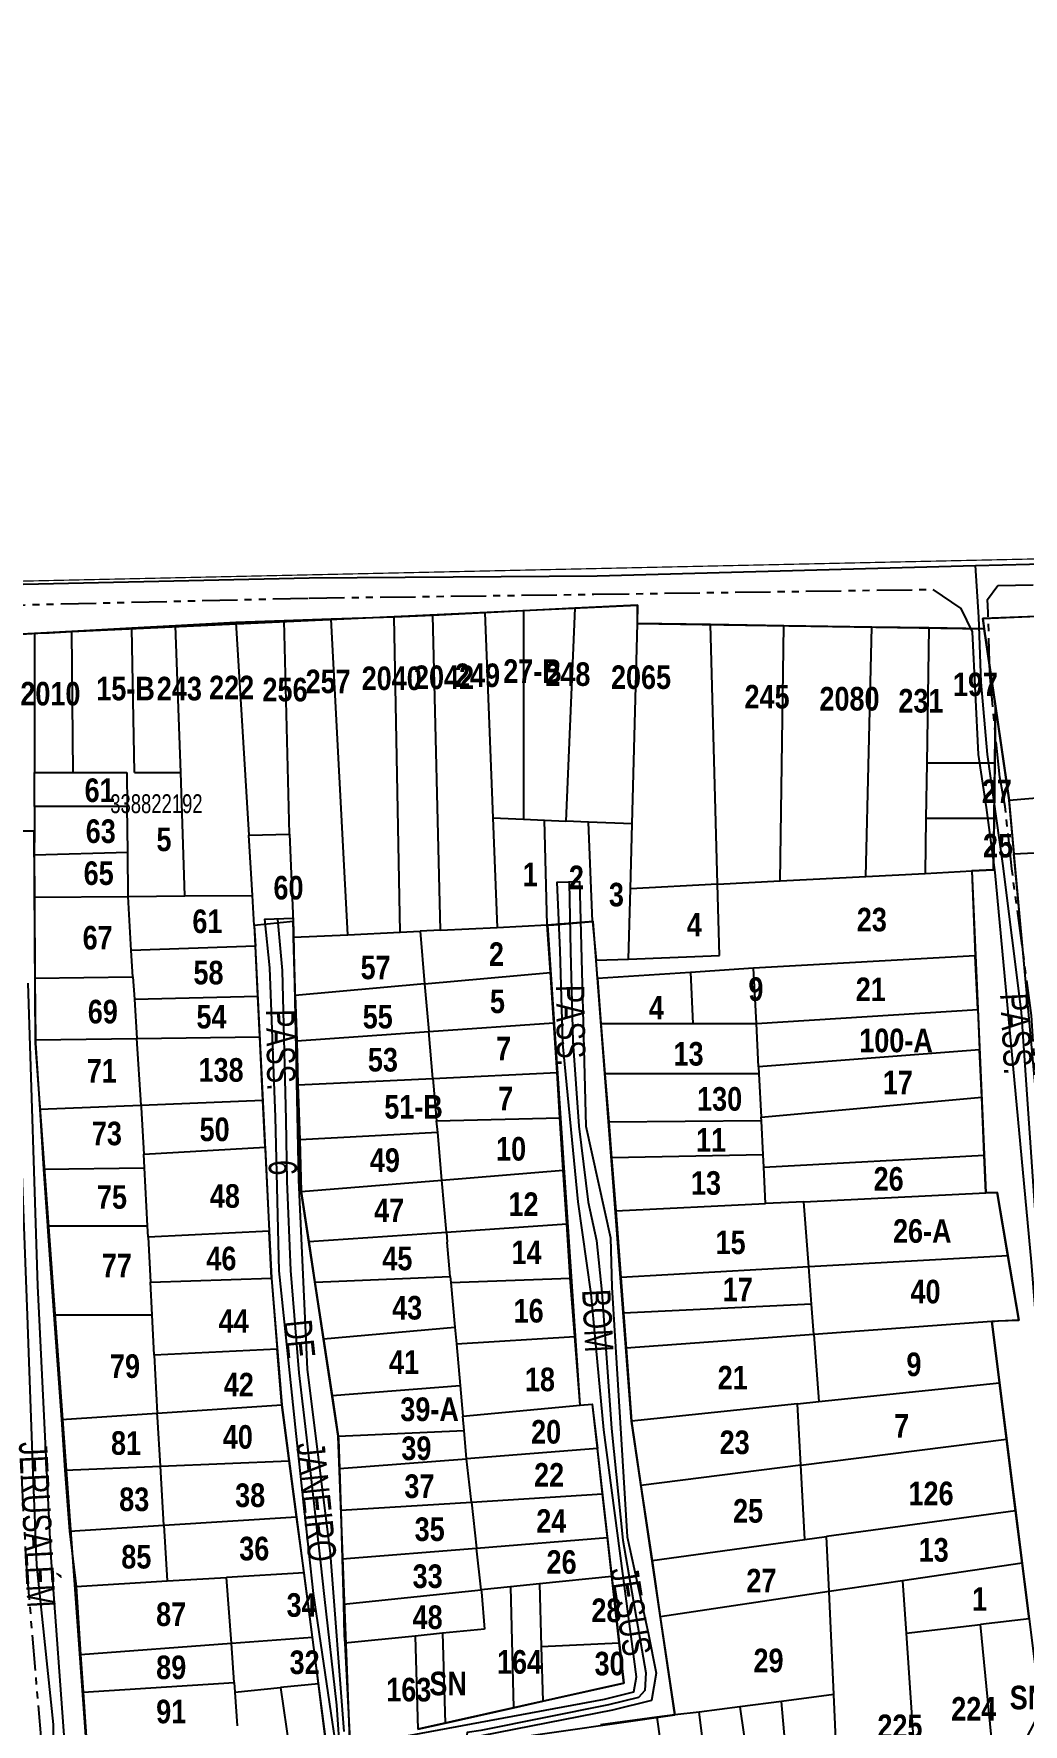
# Model space of a CAD drawing. Extents: x 204256 to 207861, y 4845615 to 4848347.
# Drawn here: x 205161 to 205265.9, y 4847448.8 to 4847627.9 of the extents above; entities that cross this region are included whole.
import ezdxf
from ezdxf.enums import TextEntityAlignment as Align

# ---------------------------------------------------------------- set-up
doc = ezdxf.new("R2010")
doc.units = 0
doc.header["$LTSCALE"] = 1.5
doc.header["$MEASUREMENT"] = 0
doc.linetypes.add('PHANTOMX2', pattern=[5, 2.5, -0.5, 0.5, -0.5, 0.5, -0.5])
for name, color, linetype in [('CD-MALHA-LOTES', 40, 'CONTINUOUS'), ('CD_TXT_QUADRA', 7, 'CONTINUOUS'), ('LM-LIM-SETOR-FISCAL', 7, 'CONTINUOUS'), ('RU-QUADRAS', 210, 'CONTINUOUS'), ('SV-EIXO-RUA-N-PAV', 6, 'CONTINUOUS'), ('SV-RUA-NAO-PAV-S-GUIA-C-GUIA', 7, 'PHANTOMX2'), ('SV-TXT-ROD-FED', 7, 'CONTINUOUS'), ('SV-TXT-RUA-N-PAV-S-GUIA-C-GUIA', 7, 'CONTINUOUS'), ('Th_NmrPort', 7, 'CONTINUOUS')]:
    doc.layers.add(name, color=color, linetype=linetype)
doc.styles.add('ARIAL', font='ARIAL.TTF')
doc.styles.get("Standard").update_dxf_attribs({"font": 'swisscbo.ttf'})
doc.linetypes.add('Limite', pattern='A,20,-3,[130,ltypeshp.shx,S=6.35,R=0,X=0,Y=0],-3,20', length=46)

msp = doc.modelspace()

# ---------------------------------------------------------------- linework, layer by layer
at = {"layer": 'CD-MALHA-LOTES', "linetype": 'Continuous'}
for p, q in [((205192.55, 4847565.86), (205187.57, 4847565.7)), ((205199.21, 4847566.07), (205192.55, 4847565.86)), ((205194.32, 4847532.43), (205192.55, 4847565.86)), ((205200.09, 4847566.1), (205199.21, 4847566.07)), ((205199.85, 4847532.7), (205199.21, 4847566.07)), ((205203.33, 4847566.26), (205200.09, 4847566.1)), ((205208.84, 4847566.54), (205203.33, 4847566.26)), ((205204.13, 4847532.9), (205203.33, 4847566.26)), ((205212.92, 4847566.74), (205208.84, 4847566.54)), ((205208.84, 4847566.54), (205209.68, 4847544.8)), ((205218.38, 4847567.02), (205212.92, 4847566.74)), ((205212.92, 4847566.74), (205212.92, 4847544.66)), ((205218.38, 4847567.02), (205217.44, 4847544.47)), ((205225.04, 4847567.35), (205218.38, 4847567.02)), ((205225.04, 4847565.4), (205225.04, 4847567.35)), ((205268.28, 4847566.2), (205261.62, 4847565.92)), ((205261.62, 4847565.92), (205261.77, 4847564.85)), ((205161.09, 4847564.36), (205157.57, 4847564.17)), ((205165.05, 4847564.57), (205161.09, 4847564.36)), ((205161.09, 4847564.36), (205161.09, 4847549.62)), ((205171.41, 4847564.92), (205165.05, 4847564.57)), ((205165.2, 4847549.62), (205165.05, 4847564.57)), ((205176.06, 4847565.17), (205171.41, 4847564.92)), ((205171.71, 4847549.62), (205171.41, 4847564.92)), ((205182.46, 4847565.52), (205176.06, 4847565.17)), ((205176.6, 4847549.62), (205176.06, 4847565.17)), ((205187.57, 4847565.7), (205182.46, 4847565.52)), ((205182.46, 4847565.52), (205183.81, 4847542.96)), ((205188.14, 4847543.07), (205187.57, 4847565.7)), ((205224.45, 4847544.18), (205225.04, 4847565.4)), ((205232.75, 4847565.29), (205225.04, 4847565.4)), ((205233.49, 4847537.78), (205232.75, 4847565.29)), ((205240.53, 4847565.17), (205232.75, 4847565.29)), ((205240.14, 4847538.13), (205240.53, 4847565.17)), ((205249.88, 4847565.03), (205240.53, 4847565.17)), ((205249.23, 4847538.6), (205249.88, 4847565.03)), ((205255.89, 4847564.94), (205249.88, 4847565.03)), ((205255.89, 4847564.94), (205255.68, 4847550.6)), ((205261.77, 4847564.85), (205255.89, 4847564.94)), ((205262.96, 4847556.65), (205261.77, 4847564.85)), ((205262.89, 4847550.6), (205262.96, 4847556.65)), ((205262.96, 4847556.65), (205264.41, 4847546.68)), ((205255.68, 4847550.6), (205255.59, 4847544.74)), ((205262.89, 4847550.6), (205255.68, 4847550.6)), ((205262.82, 4847544.74), (205262.89, 4847550.6)), ((205161.09, 4847549.62), (205165.2, 4847549.62)), ((205161.09, 4847546.02), (205161.09, 4847549.62)), ((205165.2, 4847549.62), (205170.89, 4847549.62)), ((205170.89, 4847549.62), (205170.93, 4847546.02)), ((205171.71, 4847549.62), (205176.6, 4847549.62)), ((205177.04, 4847536.53), (205176.6, 4847549.62)), ((205264.41, 4847546.68), (205269.82, 4847547.14)), ((205264.41, 4847546.68), (205264.43, 4847546.49)), ((205264.43, 4847546.49), (205264.93, 4847541)), ((205170.93, 4847546.02), (205161.09, 4847546.02)), ((205161.09, 4847546.02), (205161.09, 4847543.42)), ((205170.99, 4847541.19), (205170.93, 4847546.02)), ((205209.68, 4847544.8), (205210.13, 4847533.2)), ((205209.68, 4847544.8), (205212.92, 4847544.66)), ((205212.92, 4847544.66), (205215.18, 4847544.57)), ((205215.18, 4847544.57), (205217.44, 4847544.47)), ((205215.46, 4847533.46), (205215.18, 4847544.57)), ((205219.82, 4847544.37), (205217.44, 4847544.47)), ((205224.45, 4847544.18), (205219.82, 4847544.37)), ((205220.26, 4847533.81), (205219.82, 4847544.37)), ((205255.59, 4847544.74), (205255.51, 4847538.92)), ((205262.82, 4847544.74), (205255.59, 4847544.74)), ((205262.75, 4847539.3), (205262.82, 4847544.74)), ((205157.79, 4847543.42), (205161.09, 4847543.42)), ((205161.09, 4847543.42), (205161.08, 4847540.9)), ((205183.81, 4847542.96), (205188.14, 4847543.07)), ((205184.2, 4847536.57), (205183.81, 4847542.96)), ((205188.14, 4847543.07), (205188.52, 4847533.81)), ((205224.27, 4847537.3), (205224.45, 4847544.18)), ((205161.08, 4847540.9), (205170.99, 4847541.19)), ((205161.08, 4847540.9), (205161.11, 4847536.42)), ((205171.04, 4847536.49), (205170.99, 4847541.19)), ((205264.93, 4847541), (205278.11, 4847541.63)), ((205266.02, 4847529.33), (205264.93, 4847541)), ((205249.23, 4847538.6), (205255.51, 4847538.92)), ((205255.51, 4847538.92), (205260.45, 4847539.18)), ((205260.45, 4847539.18), (205262.75, 4847539.3)), ((205260.45, 4847539.18), (205260.81, 4847530.18)), ((205224.08, 4847529.85), (205224.27, 4847537.3)), ((205233.49, 4847537.78), (205224.27, 4847537.3)), ((205233.49, 4847537.78), (205240.14, 4847538.13)), ((205233.7, 4847530.23), (205233.49, 4847537.78)), ((205240.14, 4847538.13), (205249.23, 4847538.6)), ((205161.11, 4847536.42), (205171.04, 4847536.49)), ((205161.11, 4847536.42), (205161.15, 4847527.83)), ((205171.04, 4847536.49), (205177.04, 4847536.53)), ((205171.36, 4847530.76), (205171.04, 4847536.49)), ((205177.04, 4847536.53), (205184.2, 4847536.57)), ((205184.4, 4847533.42), (205184.2, 4847536.57)), ((205188.52, 4847533.81), (205184.4, 4847533.42)), ((205188.52, 4847533.81), (205188.57, 4847532.15)), ((205216.14, 4847533.49), (205220.26, 4847533.81)), ((205220.26, 4847533.81), (205220.63, 4847529.72)), ((205184.4, 4847533.42), (205184.54, 4847531.21)), ((205188.57, 4847532.15), (205194.32, 4847532.43)), ((205188.75, 4847525.98), (205188.57, 4847532.15)), ((205194.32, 4847532.43), (205199.85, 4847532.7)), ((205199.85, 4847532.7), (205201.97, 4847532.8)), ((205204.13, 4847532.9), (205201.97, 4847532.8)), ((205201.97, 4847532.8), (205202.46, 4847527.21)), ((205204.13, 4847532.9), (205210.13, 4847533.2)), ((205210.13, 4847533.2), (205215.46, 4847533.46)), ((205215.46, 4847533.46), (205216.14, 4847533.49)), ((205215.81, 4847528.41), (205215.46, 4847533.46)), ((205184.54, 4847531.21), (205171.36, 4847530.76)), ((205171.54, 4847527.98), (205171.36, 4847530.76)), ((205184.79, 4847525.91), (205184.54, 4847531.21)), ((205224.08, 4847529.85), (205233.7, 4847530.23)), ((205260.81, 4847530.18), (205237.33, 4847528.88)), ((205261.09, 4847524.51), (205260.81, 4847530.18)), ((205202.46, 4847527.21), (205215.81, 4847528.41)), ((205216.15, 4847523.1), (205215.81, 4847528.41)), ((205220.63, 4847529.72), (205224.08, 4847529.85)), ((205220.78, 4847527.8), (205220.63, 4847529.72)), ((205230.63, 4847528.44), (205220.78, 4847527.8)), ((205237.33, 4847528.88), (205230.63, 4847528.44)), ((205230.63, 4847528.44), (205230.9, 4847523.02)), ((205237.63, 4847523.02), (205237.33, 4847528.88)), ((205161.15, 4847527.83), (205171.54, 4847527.98)), ((205161.15, 4847527.83), (205161.19, 4847521.3)), ((205171.54, 4847527.98), (205171.69, 4847525.6)), ((205202.46, 4847527.21), (205188.75, 4847525.98)), ((205202.46, 4847527.21), (205202.9, 4847522.16)), ((205220.78, 4847527.8), (205221.15, 4847523.02)), ((205171.69, 4847525.6), (205184.79, 4847525.91)), ((205171.69, 4847525.6), (205171.96, 4847521.44)), ((205185, 4847521.61), (205184.79, 4847525.91)), ((205188.75, 4847525.98), (205188.9, 4847521.17)), ((205202.9, 4847522.16), (205216.15, 4847523.1)), ((205216.49, 4847517.82), (205216.15, 4847523.1)), ((205221.15, 4847523.02), (205221.57, 4847517.7)), ((205221.15, 4847523.02), (205230.9, 4847523.02)), ((205230.9, 4847523.02), (205237.63, 4847523.02)), ((205237.63, 4847523.02), (205261.09, 4847524.51)), ((205237.86, 4847518.44), (205237.63, 4847523.02)), ((205261.09, 4847524.51), (205261.28, 4847520.21)), ((205161.19, 4847521.3), (205171.96, 4847521.44)), ((205161.19, 4847521.3), (205161.19, 4847520.94)), ((205171.96, 4847521.44), (205185, 4847521.61)), ((205172.4, 4847514.38), (205171.96, 4847521.44)), ((205185.32, 4847514.9), (205185, 4847521.61)), ((205188.9, 4847521.17), (205202.9, 4847522.16)), ((205188.9, 4847521.17), (205189.03, 4847516.52)), ((205203.34, 4847517.2), (205202.9, 4847522.16)), ((205161.19, 4847520.94), (205161.65, 4847513.94)), ((205261.28, 4847520.21), (205237.86, 4847518.44)), ((205261.51, 4847515.21), (205261.28, 4847520.21)), ((205203.34, 4847517.2), (205216.49, 4847517.82)), ((205216.8, 4847513.02), (205216.49, 4847517.82)), ((205237.9, 4847517.7), (205221.57, 4847517.7)), ((205221.57, 4847517.7), (205221.97, 4847512.56)), ((205237.86, 4847518.44), (205237.9, 4847517.7)), ((205237.9, 4847517.7), (205238.13, 4847513.11)), ((205189.03, 4847516.52), (205203.34, 4847517.2)), ((205189.03, 4847516.52), (205189.21, 4847510.7)), ((205203.34, 4847517.2), (205203.73, 4847512.72)), ((205161.65, 4847513.94), (205172.4, 4847514.38)), ((205161.65, 4847513.94), (205162.07, 4847507.59)), ((205172.4, 4847514.38), (205185.32, 4847514.9)), ((205172.4, 4847514.38), (205172.42, 4847514.11)), ((205172.42, 4847514.11), (205172.68, 4847509.16)), ((205185.55, 4847509.92), (205185.32, 4847514.9)), ((205238.13, 4847513.11), (205261.51, 4847515.21)), ((205261.78, 4847509.07), (205261.51, 4847515.21)), ((205203.73, 4847512.72), (205216.8, 4847513.02)), ((205203.84, 4847511.47), (205203.73, 4847512.72)), ((205217.16, 4847507.47), (205216.8, 4847513.02)), ((205238.15, 4847512.71), (205221.97, 4847512.56)), ((205221.97, 4847512.56), (205222.27, 4847508.79)), ((205238.15, 4847512.71), (205238.13, 4847513.11)), ((205238.33, 4847509.1), (205238.15, 4847512.71)), ((205203.84, 4847511.47), (205189.21, 4847510.7)), ((205189.21, 4847510.7), (205189.38, 4847505.22)), ((205204.28, 4847506.43), (205203.84, 4847511.47)), ((205172.68, 4847509.16), (205185.55, 4847509.92)), ((205172.76, 4847507.73), (205172.68, 4847509.16)), ((205185.55, 4847509.92), (205185.98, 4847501)), ((205238.33, 4847509.1), (205222.27, 4847508.79)), ((205222.27, 4847508.79), (205222.71, 4847503.15)), ((205238.4, 4847507.79), (205238.33, 4847509.1)), ((205238.4, 4847507.79), (205261.78, 4847509.07)), ((205261.96, 4847505.06), (205261.78, 4847509.07)), ((205162.07, 4847507.59), (205172.76, 4847507.73)), ((205162.07, 4847507.59), (205162.47, 4847501.56)), ((205173.08, 4847501.56), (205172.76, 4847507.73)), ((205204.28, 4847506.43), (205217.16, 4847507.47)), ((205217.52, 4847501.8), (205217.16, 4847507.47)), ((205238.59, 4847503.94), (205238.4, 4847507.79)), ((205189.38, 4847505.22), (205204.28, 4847506.43)), ((205189.38, 4847505.22), (205190.17, 4847499.9)), ((205204.76, 4847500.91), (205204.28, 4847506.43)), ((205242.66, 4847504.13), (205261.96, 4847505.06)), ((205263.14, 4847505.12), (205261.96, 4847505.06)), ((205264.29, 4847498.41), (205263.14, 4847505.12)), ((205222.71, 4847503.15), (205238.59, 4847503.94)), ((205222.71, 4847503.15), (205223.24, 4847496.1)), ((205242.66, 4847504.13), (205238.59, 4847503.94)), ((205243.18, 4847497.22), (205242.66, 4847504.13)), ((205162.47, 4847501.56), (205162.51, 4847500.98)), ((205162.47, 4847501.56), (205173.08, 4847501.56)), ((205173.14, 4847500.39), (205173.08, 4847501.56)), ((205204.76, 4847500.91), (205217.52, 4847501.8)), ((205217.88, 4847496.11), (205217.52, 4847501.8)), ((205162.51, 4847500.98), (205163.15, 4847492.13)), ((205185.98, 4847501), (205173.14, 4847500.39)), ((205173.14, 4847500.39), (205173.39, 4847495.59)), ((205186.22, 4847496.03), (205185.98, 4847501)), ((205190.17, 4847499.9), (205204.76, 4847500.91)), ((205190.17, 4847499.9), (205190.82, 4847495.59)), ((205204.76, 4847500.91), (205204.85, 4847499.85)), ((205205.17, 4847496.2), (205204.85, 4847499.85)), ((205264.29, 4847498.41), (205243.18, 4847497.22)), ((205265.46, 4847491.59), (205264.29, 4847498.41)), ((205173.39, 4847495.59), (205186.22, 4847496.03)), ((205186.22, 4847496.03), (205186.83, 4847488.49)), ((205190.82, 4847495.59), (205205.17, 4847496.2)), ((205205.17, 4847496.2), (205205.23, 4847495.57)), ((205205.23, 4847495.57), (205217.89, 4847496.02)), ((205217.89, 4847496.02), (205217.88, 4847496.11)), ((205218.38, 4847489.84), (205217.89, 4847496.02)), ((205243.18, 4847497.22), (205223.24, 4847496.1)), ((205223.24, 4847496.1), (205223.53, 4847492.33)), ((205243.47, 4847493.28), (205243.18, 4847497.22)), ((205173.57, 4847492.13), (205173.39, 4847495.59)), ((205190.82, 4847495.59), (205191.73, 4847489.62)), ((205205.23, 4847495.57), (205205.66, 4847490.84)), ((205243.47, 4847493.28), (205223.53, 4847492.33)), ((205223.53, 4847492.33), (205223.81, 4847488.6)), ((205243.71, 4847490.06), (205243.47, 4847493.28)), ((205163.15, 4847492.13), (205163.95, 4847481.04)), ((205163.15, 4847492.13), (205173.57, 4847492.13)), ((205173.8, 4847487.87), (205173.57, 4847492.13)), ((205191.73, 4847489.62), (205205.66, 4847490.84)), ((205205.66, 4847490.84), (205205.82, 4847489.07)), ((205262.57, 4847491.45), (205243.71, 4847490.06)), ((205262.57, 4847491.45), (205263.22, 4847491.5)), ((205263.39, 4847484.95), (205262.57, 4847491.45)), ((205263.22, 4847491.5), (205265.46, 4847491.59)), ((205191.73, 4847489.62), (205192.64, 4847483.6)), ((205205.82, 4847489.07), (205218.38, 4847489.84)), ((205205.82, 4847489.07), (205206.21, 4847484.66)), ((205218.95, 4847482.56), (205218.38, 4847489.84)), ((205243.71, 4847490.06), (205223.81, 4847488.6)), ((205243.71, 4847490.06), (205244.25, 4847482.95)), ((205186.83, 4847488.49), (205173.8, 4847487.87)), ((205173.8, 4847487.87), (205174.12, 4847481.72)), ((205187.31, 4847482.61), (205186.83, 4847488.49)), ((205223.81, 4847488.6), (205224.39, 4847480.89)), ((205192.64, 4847483.6), (205206.21, 4847484.66)), ((205192.64, 4847483.6), (205193.29, 4847479.29)), ((205206.21, 4847484.66), (205206.5, 4847481.39)), ((205244.25, 4847482.95), (205263.39, 4847484.95)), ((205264.14, 4847478.96), (205263.39, 4847484.95)), ((205163.95, 4847481.04), (205174.12, 4847481.72)), ((205174.12, 4847481.72), (205187.31, 4847482.61)), ((205174.14, 4847481.32), (205174.12, 4847481.72)), ((205188.1, 4847476.66), (205187.31, 4847482.61)), ((205206.5, 4847481.39), (205218.95, 4847482.56)), ((205218.95, 4847482.56), (205220.22, 4847482.69)), ((205220.22, 4847482.69), (205220.78, 4847477.97)), ((205241.97, 4847482.72), (205224.39, 4847480.89)), ((205241.97, 4847482.72), (205244.25, 4847482.95)), ((205242.33, 4847476.2), (205241.97, 4847482.72)), ((205163.95, 4847481.04), (205164.33, 4847475.69)), ((205174.45, 4847476.11), (205174.14, 4847481.32)), ((205193.29, 4847479.29), (205206.64, 4847479.9)), ((205206.64, 4847479.9), (205206.5, 4847481.39)), ((205206.91, 4847476.9), (205206.64, 4847479.9)), ((205224.39, 4847480.89), (205225.39, 4847474.06)), ((205193.29, 4847479.29), (205193.34, 4847478.97)), ((205193.34, 4847478.97), (205193.43, 4847475.87)), ((205242.33, 4847476.2), (205264.14, 4847478.96)), ((205265.1, 4847471.36), (205264.14, 4847478.96)), ((205174.45, 4847476.11), (205188.1, 4847476.66)), ((205188.89, 4847470.74), (205188.1, 4847476.66)), ((205193.43, 4847475.87), (205206.91, 4847476.9)), ((205220.78, 4847477.97), (205206.91, 4847476.9)), ((205207.42, 4847472.31), (205206.91, 4847476.9)), ((205221.32, 4847473.19), (205220.78, 4847477.97)), ((205242.33, 4847476.2), (205225.39, 4847474.06)), ((205242.76, 4847468.33), (205242.33, 4847476.2)), ((205164.33, 4847475.69), (205174.45, 4847476.11)), ((205164.33, 4847475.69), (205164.8, 4847469.21)), ((205174.82, 4847469.85), (205174.45, 4847476.11)), ((205193.43, 4847475.87), (205193.56, 4847471.43)), ((205207.42, 4847472.31), (205221.32, 4847473.19)), ((205221.84, 4847468.55), (205221.32, 4847473.19)), ((205225.39, 4847474.06), (205226.56, 4847466.13)), ((205193.56, 4847471.43), (205207.42, 4847472.31)), ((205193.56, 4847471.43), (205193.71, 4847466.28)), ((205207.42, 4847472.31), (205207.96, 4847467.43)), ((205265.1, 4847471.36), (205245.07, 4847468.64)), ((205265.8, 4847465.83), (205265.1, 4847471.36)), ((205164.8, 4847469.21), (205174.82, 4847469.85)), ((205164.8, 4847469.21), (205165.51, 4847463.37)), ((205174.82, 4847469.85), (205188.89, 4847470.74)), ((205174.82, 4847469.85), (205175.16, 4847463.95)), ((205189.68, 4847464.81), (205188.89, 4847470.74)), ((205193.71, 4847466.28), (205207.96, 4847467.43)), ((205207.96, 4847467.43), (205221.84, 4847468.55)), ((205208.45, 4847463), (205207.96, 4847467.43)), ((205222.3, 4847464.42), (205221.84, 4847468.55)), ((205226.56, 4847466.13), (205242.76, 4847468.33)), ((205242.76, 4847468.33), (205245.07, 4847468.64)), ((205245.33, 4847462.81), (205245.07, 4847468.64)), ((205193.71, 4847466.28), (205193.84, 4847461.5)), ((205226.56, 4847466.13), (205227.44, 4847460.16)), ((205265.8, 4847465.83), (205253.13, 4847463.96)), ((205266.54, 4847459.93), (205265.8, 4847465.83)), ((205165.51, 4847463.37), (205175.16, 4847463.95)), ((205175.16, 4847463.95), (205181.47, 4847464.32)), ((205189.68, 4847464.81), (205181.47, 4847464.32)), ((205181.97, 4847457.36), (205181.47, 4847464.32)), ((205190.56, 4847458), (205189.68, 4847464.81)), ((205222.3, 4847464.42), (205214.65, 4847463.64)), ((205223.08, 4847457.4), (205222.3, 4847464.42)), ((205253.13, 4847463.96), (205245.33, 4847462.81)), ((205253.13, 4847463.96), (205253.5, 4847458.4)), ((205165.51, 4847463.37), (205165.99, 4847456.16)), ((205193.84, 4847461.5), (205208.45, 4847463)), ((205211.57, 4847463.32), (205208.45, 4847463)), ((205208.45, 4847463), (205208.47, 4847462.79)), ((205208.47, 4847462.79), (205208.8, 4847458.84)), ((205214.65, 4847463.64), (205211.57, 4847463.32)), ((205211.57, 4847463.32), (205211.88, 4847450.5)), ((205214.65, 4847463.64), (205214.82, 4847457)), ((205245.33, 4847462.81), (205227.44, 4847460.16)), ((205245.83, 4847451.9), (205245.33, 4847462.81)), ((205193.84, 4847461.5), (205193.94, 4847458.17)), ((205227.44, 4847460.16), (205228.97, 4847449.75)), ((205204.36, 4847458.4), (205201.44, 4847458.11)), ((205208.8, 4847458.84), (205204.36, 4847458.4)), ((205204.36, 4847458.4), (205204.65, 4847448.88)), ((205253.5, 4847458.4), (205261.39, 4847459.33)), ((205253.5, 4847458.4), (205254.5, 4847443.71)), ((205266.54, 4847459.93), (205261.39, 4847459.33)), ((205262.8, 4847444.81), (205261.39, 4847459.33)), ((205165.99, 4847456.16), (205181.97, 4847457.36)), ((205181.97, 4847457.36), (205190.56, 4847458)), ((205182.27, 4847453.19), (205181.97, 4847457.36)), ((205191.19, 4847453.06), (205190.56, 4847458)), ((205193.94, 4847458.17), (205193.98, 4847457.37)), ((205201.44, 4847458.11), (205193.98, 4847457.37)), ((205193.98, 4847457.37), (205194.54, 4847447.1)), ((205201.44, 4847458.11), (205201.73, 4847448.23)), ((205214.82, 4847457), (205223.08, 4847457.4)), ((205214.82, 4847457), (205214.97, 4847451.19)), ((205223.56, 4847453.11), (205223.08, 4847457.4)), ((205165.99, 4847456.16), (205166.25, 4847452.16)), ((205166.25, 4847452.16), (205182.27, 4847453.19)), ((205182.27, 4847453.19), (205182.34, 4847452.17)), ((205191.19, 4847453.06), (205187.19, 4847452.66)), ((205192.01, 4847446.62), (205191.19, 4847453.06)), ((205214.97, 4847451.19), (205223.56, 4847453.11)), ((205166.25, 4847452.16), (205166.56, 4847447.46)), ((205182.34, 4847452.17), (205187.19, 4847452.66)), ((205182.34, 4847452.17), (205182.6, 4847448.58)), ((205187.19, 4847452.66), (205188.14, 4847446.08)), ((205211.88, 4847450.5), (205214.97, 4847451.19)), ((205240.27, 4847451.18), (205235.87, 4847450.6)), ((205245.83, 4847451.9), (205240.27, 4847451.18)), ((205241.37, 4847439.34), (205240.27, 4847451.18)), ((205246.31, 4847441.32), (205245.83, 4847451.9)), ((205204.65, 4847448.88), (205211.88, 4847450.5)), ((205227.07, 4847449.5), (205221.1, 4847448.71)), ((205228.97, 4847449.75), (205227.07, 4847449.5)), ((205227.07, 4847449.5), (205228.98, 4847436.02)), ((205231.57, 4847450.04), (205228.97, 4847449.75)), ((205235.87, 4847450.6), (205231.57, 4847450.04)), ((205233.27, 4847436.79), (205231.57, 4847450.04)), ((205235.87, 4847450.6), (205237.6, 4847438.69)), ((205201.73, 4847448.23), (205204.65, 4847448.88))]:
    msp.add_line(p, q, dxfattribs=at)
at = {"layer": 'LM-LIM-SETOR-FISCAL', "linetype": 'Limite', "ltscale": 0.1, "const_width": 0.13, "flags": 128}
msp.add_lwpolyline([(204255.91, 4845774.54), (204446.84, 4845974), (204535.1, 4846039.96), (204560.77, 4846069.41), (204570.54, 4846097.54), (204632.4, 4846153.82), (204654.94, 4846153.05), (205078.23, 4846433.21), (204983.84, 4846565.04), (204273.38, 4846554.21), (204347.03, 4846594.12), (204378.32, 4846626.2), (204398.13, 4846660.67), (204526.98, 4846971.03), (204438.64, 4847114.19), (204402.08, 4847237.98), (204373.18, 4847447.79), (204373.2, 4847552.6), (204365.79, 4847552.5), (205446.22, 4847576.17), (205460.3, 4847496.97), (205556.14, 4847515.7), (205660.88, 4847539.89), (205654.63, 4847591.47), (205807.66, 4847598.84), (205876.3, 4847605.11), (205880.92, 4847594.37), (205947.96, 4847607.22), (205959.47, 4847609.16), (205968.56, 4847603.73), (205972.79, 4847599.34), (206017.95, 4847599.66), (206211.07, 4847610.99), (206253.35, 4847609.47), (206274.49, 4847604.21), (206283.85, 4847619.28), (206186.17, 4847750.07), (206524.96, 4848001.52), (206519.68, 4848013.26), (206960.49, 4848346.74), (206966.87, 4848336.83), (206987.16, 4848307.84), (207005.71, 4848281.99), (207017.4, 4848267.11), (206974.73, 4848235.13), (206955.48, 4848219.86), (206950.26, 4848216.07), (206955.58, 4848209.27), (206959.42, 4848202.77), (206982.67, 4848172.12), (206995.35, 4848155.22), (207005.92, 4848142.54), (207020.41, 4848120.82), (207031.95, 4848105.77), (207060.87, 4848065.4), (207066.5, 4848058.01), (207069.11, 4848053.33), (207069.26, 4848049.8), (207069.37, 4848045.04), (207075.04, 4848034.33), (207087.01, 4848019.05), (207090.77, 4848014.03), (207100.06, 4848001.48), (207111.59, 4847986.15), (207126.09, 4847965.9), (207130.37, 4847960.22), (207134.22, 4847955.66), (207145.03, 4847940.16), (207159.13, 4847921.36), (207169.47, 4847906.92), (207186.34, 4847883.83), (207193.03, 4847885.67), (207202.51, 4847892.47), (207242.67, 4847921.29), (207248.23, 4847915.4), (207260.72, 4847896.98), (207285.87, 4847860.83), (207310.76, 4847826.26), (207315.6, 4847819.35), (207328.91, 4847799.72), (207333.8, 4847793.43), (207340.01, 4847785.42), (207350.49, 4847771.92), (207365.1, 4847750.55), (207367.63, 4847745.51), (207368.81, 4847743.14), (207390.62, 4847713.26), (207400.06, 4847698.96), (207410.24, 4847685.38), (207427.79, 4847661.69), (207431.06, 4847656.73), (207440.44, 4847642.51), (207457.67, 4847619.01), (207463.75, 4847610.71), (207498.88, 4847562.81), (207506.17, 4847553.18), (207511.91, 4847545.61), (207531.85, 4847519.47), (207540.14, 4847507.78), (207556.36, 4847486.66), (207571.87, 4847465.34), (207564.83, 4847458.43), (207551.89, 4847445.71), (207534.74, 4847428.33), (207518.94, 4847409.14), (207499.11, 4847384.81), (207498.17, 4847383.65), (207496.47, 4847381.56), (207486.15, 4847368.88), (207482.26, 4847364.11), (207477.47, 4847358.01), (207465.6, 4847339.64), (207465.56, 4847339.57), (207453.37, 4847317.61), (207438.93, 4847286.56), (207430.8, 4847269.09), (207410.93, 4847225.64), (207406.21, 4847217.15), (207396.71, 4847200.13), (207391.02, 4847192.25), (207379.11, 4847175.75), (207360.52, 4847152.72), (207355.52, 4847146.52), (207336.47, 4847121.03), (207323.47, 4847103.64), (207318.06, 4847094.89), (207310.15, 4847082.08), (207305.19, 4847073.38), (207304.65, 4847072.43), (207303.79, 4847070.78), (207287.7, 4847039.93), (207271.61, 4847010.96), (207261.28, 4846991.91), (207237.73, 4846950.07), (207236, 4846947.01), (207246.02, 4846928.73), (207251.02, 4846918.92), (207261.83, 4846899.5), (207265.63, 4846893.3), (207284.85, 4846863.07), (207289.66, 4846855.66), (207307.47, 4846827.84), (207314.88, 4846816.63), (207320.06, 4846808.15), (207332.53, 4846791.25), (207339.11, 4846782.58), (207345.12, 4846773.87), (207348.76, 4846768.8), (207357.76, 4846756.36), (207363.08, 4846749.04), (207366.95, 4846743.73), (207375.37, 4846734.54), (207383.22, 4846728.41), (207384.7, 4846727.73), (207392.17, 4846724.3), (207394.9, 4846723.05), (207402.49, 4846720.73), (207417.51, 4846716.14), (207437.03, 4846709.56), (207455.89, 4846703.64), (207460.62, 4846701.8), (207464.4, 4846700.29), (207467.39, 4846699.09), (207481.11, 4846693.55), (207488.13, 4846690.92), (207492.95, 4846689.16), (207510.17, 4846679.84), (207529.47, 4846668.22), (207543.72, 4846659.45), (207561.49, 4846646.95), (207570.84, 4846639.98), (207577.05, 4846635.29), (207586.86, 4846628.1), (207606.11, 4846612.63), (207623.66, 4846599.69), (207639.45, 4846588.94), (207662.08, 4846572.67), (207671.27, 4846565.58), (207685.28, 4846561.61), (207697.24, 4846558.13), (207709.78, 4846554.65), (207731.23, 4846549.14), (207735.6, 4846547.91), (207745.02, 4846545.25), (207762.81, 4846541.24), (207775.65, 4846538.39), (207787.75, 4846535.54), (207783.77, 4846513.63), (207781.5, 4846502.37), (207779.56, 4846492.81), (207778.5, 4846480), (207783.13, 4846476.08), (207788.36, 4846474.34), (207788.71, 4846474.22), (207798.97, 4846471.45), (207842.08, 4846460.36), (207844.37, 4846459.93), (207847.21, 4846459.39), (207851.95, 4846457.87), (207854.6, 4846457.02), (207858.96, 4846455.96), (207860.74, 4846451.34), (207859.67, 4846437.09), (207856.83, 4846420), (207854.33, 4846403.63), (207846.53, 4846396.15), (207836.81, 4846356.4), (207833.21, 4846341.98), (207827.16, 4846317.88), (207806.6, 4846238.03), (207795.3, 4846194.29), (207792.57, 4846183.36), (207787.76, 4846165.39), (207754.01, 4846025.3), (207739.36, 4845961), (207739.21, 4845960.34), (207737.77, 4845953.31), (207733.28, 4845938.2), (207726.95, 4845910.14), (207723, 4845891.36), (207741.21, 4845886.65), (207760.55, 4845879.79), (207773.24, 4845875.33), (207781.18, 4845873.09), (207785.9, 4845871.77), (207797.77, 4845868.36), (207799.24, 4845867.93), (207814.84, 4845863.98), (207831.48, 4845857.74), (207850.72, 4845850.88), (207842.01, 4845830.09), (207833.57, 4845800.72), (207825.14, 4845777.91), (207814.83, 4845746.81), (207813.3, 4845742.3), (207812.54, 4845740.05), (207809.34, 4845729.53), (207804.2, 4845714.63), (207791.7, 4845677.75), (207783.5, 4845679.57), (207766.81, 4845685.02), (207754.43, 4845688.82), (207739.64, 4845691.3), (207722.13, 4845693.94), (207717.1, 4845694.68), (207690.08, 4845700.62), (207680.08, 4845702.89), (207670.03, 4845704.98), (207667.81, 4845700.16), (207660.99, 4845676.98), (207660.54, 4845673.8), (207657.39, 4845659.57), (207656.59, 4845656.53), (207655.95, 4845653.98), (207650.56, 4845639.59), (207647.27, 4845633.02), (207644.17, 4845622.85), (207641.37, 4845615.1), (207618.1, 4845615.4), (207601.33, 4845615.86), (207592.93, 4845615.82), (207543.69, 4845617.43), (207493.78, 4845618.83), (207471.28, 4845620.61), (207442.67, 4845621.38), (207409.05, 4845621.45), (207395.8, 4845621.64), (207345.61, 4845622.76), (207297.34, 4845623.66), (207294.87, 4845656.58), (207289.29, 4845728.51), (207262.54, 4845726.7), (207256.04, 4845726.92), (207223.17, 4845727.38), (207195.16, 4845729.67), (207135.61, 4845730.44), (207094.04, 4845731.93), (207071.52, 4845732.83), (207036.85, 4845734.18), (207004.87, 4845734.18), (206995.29, 4845734.45), (206955.41, 4845735.22), (205304.22, 4845806.54), (205065.89, 4845798.29), (204762.24, 4845774.02), (204255.91, 4845774.54)], close=True, dxfattribs=at)
at = {"layer": 'RU-QUADRAS', "color": 6, "linetype": 'Continuous'}
for points in [[(205273, 4847452.85), (205264.41, 4847546.68), (205261.62, 4847565.92), (205365.15, 4847570.35)], [(205166.85, 4847443.13), (205161.19, 4847520.94), (205161.07, 4847543.42), (205157.21, 4847543.3)], [(205194.54, 4847447.1), (205193.29, 4847479.29), (205189.37, 4847505.22), (205188.52, 4847533.81), (205184.39, 4847533.42), (205186.22, 4847496.03), (205187.31, 4847482.61), (205192.01, 4847446.62)], [(205210.78, 4847447.16), (205228.97, 4847449.75), (205224.39, 4847480.89), (205220.31, 4847533.81), (205215.49, 4847533.44), (205218.92, 4847482.56), (205220.22, 4847482.69), (205223.56, 4847453.11), (205201.73, 4847448.23)]]:
    msp.add_lwpolyline(points, dxfattribs=at)
msp.add_lwpolyline([(205126.74, 4847563.58, 0.017199), (205165.05, 4847564.57), (205225.04, 4847567.35), (205224.99, 4847565.4), (205261.77, 4847564.85), (205262.96, 4847556.65), (205262.75, 4847539.3), (205260.45, 4847539.18), (205261.96, 4847505.07), (205263.16, 4847505.12), (205265.46, 4847491.59), (205262.57, 4847491.45), (205268.35, 4847445.54)], format="xyb", dxfattribs=at)
at = {"layer": 'SV-EIXO-RUA-N-PAV'}
for points in [[(204988.8, 4847566.3), (205001.52, 4847566.27), (205012.5, 4847566.25), (205025.99, 4847566.82), (205031.18, 4847567.09), (205039.16, 4847567.93), (205089.59, 4847569.61), (205097.73, 4847569.61), (205142.35, 4847569.19), (205190.21, 4847570.24), (205220.76, 4847570.45), (205260.85, 4847571.55), (205283.74, 4847572.13), (205314.08, 4847574.23), (205361.94, 4847574.02), (205379.68, 4847574.65), (205383.12, 4847574.82), (205399.42, 4847575.49), (205418.94, 4847575.7), (205433.85, 4847575.7), (205444.35, 4847576.12), (205446.78, 4847576.07)], [(205266.77, 4847421.6), (205265.06, 4847430.13), (205263.73, 4847436.86), (205264.49, 4847442.83), (205265.82, 4847446.44), (205267.52, 4847449.75), (205269.32, 4847452.69), (205270.56, 4847455.92), (205270.65, 4847460.37), (205270.56, 4847464.11), (205268.09, 4847491.56), (205267.52, 4847498.1), (205265.72, 4847524.21), (205263.76, 4847539.96), (205262.14, 4847551.53), (205261.47, 4847559.2), (205261.2, 4847566.06), (205260.85, 4847571.55)], [(205163.13, 4847440.96), (205163.13, 4847448.72), (205161.34, 4847465.62), (205160.97, 4847475.38), (205160.34, 4847492.08), (205159.75, 4847507.99), (205159.35, 4847519.72), (205159.15, 4847527.26), (205159.27, 4847543.31)], [(205217.78, 4847537.95), (205217.92, 4847530.69), (205218.16, 4847521.12), (205218.79, 4847512.14), (205219.8, 4847504.09), (205220.67, 4847500.04), (205221.24, 4847494.56), (205222.25, 4847480.1), (205223.46, 4847468.25), (205225.19, 4847458.26), (205225.91, 4847454.2), (205225.81, 4847452.32), (205225.14, 4847451.6), (205221.96, 4847450.83), (205208.4, 4847448.09), (205206.98, 4847447.88), (205206.68, 4847446.07), (205202.15, 4847445.77), (205193.25, 4847444.86), (205186.61, 4847444.41), (205176.2, 4847442.6), (205168.2, 4847441.39), (205163.07, 4847440.64), (205158.39, 4847439.58)], [(205186.85, 4847534.09), (205187.34, 4847528.62), (205187.74, 4847512.81), (205187.84, 4847506.3), (205188.24, 4847496.85), (205189.13, 4847486.01), (205189.93, 4847479.1), (205191.42, 4847465.87), (205191.82, 4847462.29), (205193.11, 4847450.8), (205193.51, 4847445.14)]]:
    msp.add_lwpolyline(points, dxfattribs=at)
at = {"layer": 'SV-RUA-NAO-PAV-S-GUIA-C-GUIA'}
for points in [[(205271.03, 4847454.57), (205271.47, 4847455.57), (205271.96, 4847460.45), (205268.89, 4847491.17), (205266.8, 4847523.85), (205264.7, 4847539.42), (205264, 4847546.02), (205263.42, 4847549.12), (205262.36, 4847560.11), (205262.2, 4847566.58), (205262.14, 4847567.95), (205263.22, 4847569.43)], [(205263.22, 4847569.43), (205284.03, 4847569.9)], [(205093.89, 4847473.54), (205093.65, 4847487.52), (205092.61, 4847503.57), (205092.43, 4847511.31), (205092.23, 4847535), (205091.58, 4847562.63), (205091.68, 4847566.2), (205093.51, 4847567.14), (205098.09, 4847567.18), (205141.38, 4847566.95), (205190.23, 4847568.1), (205220.38, 4847568.5), (205256.36, 4847569.02)], [(205159.71, 4847475.09), (205160.22, 4847465.68), (205162.06, 4847443.77), (205160.52, 4847441.75), (205156.87, 4847440.89), (205133.1, 4847437.64), (205131.11, 4847438.35), (205130.43, 4847442.3), (205129.81, 4847449.95), (205127.45, 4847473.67)]]:
    msp.add_lwpolyline(points, dxfattribs=at)
at = {"layer": 'SV-TXT-ROD-FED'}
for points in [[(205269.41, 4847454.71), (205269.41, 4847454.72), (205269.47, 4847463.83), (205266.79, 4847497.73), (205262.95, 4847539.02), (205262.02, 4847545.9), (205261.18, 4847551.52), (205260.54, 4847564.54), (205259.32, 4847567.01), (205256.36, 4847569.02)], [(205195.25, 4847446.55), (205221.54, 4847451.41), (205224.62, 4847452.2), (205224.91, 4847453.79), (205221.44, 4847479.97), (205220.11, 4847494.36), (205218.72, 4847504.11), (205217.1, 4847520.91), (205216.81, 4847530.75), (205216.52, 4847537.98), (205218.89, 4847538.06), (205219.55, 4847512.15), (205222.15, 4847500.3), (205222.31, 4847495.08), (205223.92, 4847468.61), (205226.16, 4847458.43), (205227, 4847454.16), (205226.49, 4847451.26), (205222.36, 4847450.26), (205208.47, 4847447.52)], [(205192.95, 4847447.31), (205192.56, 4847449.93), (205190.67, 4847462.61), (205188.85, 4847479.58), (205187.04, 4847496.8), (205186.66, 4847513.09), (205186.06, 4847528.93), (205185.52, 4847534.08), (205188.52, 4847534.19), (205189.07, 4847506.41), (205190.02, 4847486.39), (205192.44, 4847466.87), (205193.9, 4847447.98)], [(205160.39, 4847527.28), (205161.41, 4847495.21), (205162.8, 4847466.92), (205164.37, 4847445.15)]]:
    msp.add_lwpolyline(points, dxfattribs=at)

# ---------------------------------------------------------------- texts
at = {"layer": 'CD_TXT_QUADRA', "linetype": 'Continuous', "style": 'ARIAL', "width": 0.7}
msp.add_text('338822192', height=2, dxfattribs=at).set_placement((205169.13, 4847545.31))
at = {"layer": 'SV-TXT-RUA-N-PAV-S-GUIA-C-GUIA', "style": 'ARIAL', "width": 0.7}
for s, rotation, p in [('PASS.', 271, (205216.37, 4847527.09)), ('PASS.', 273, (205263.45, 4847526.16)), ('PASS.         6', 271, (205185.64, 4847524.5)), ('BOM', 273, (205219.14, 4847494.78)), ('DE           JANEIRO', 276, (205187.48, 4847491.46)), ('JERUSALÉM', 273, (205159.43, 4847478.63)), ('JESUS', 279, (205222.1, 4847465.16))]:
    msp.add_text(s, height=3, rotation=rotation, dxfattribs=at).set_placement(p)
at = {"layer": 'Th_NmrPort', "color": 1}
for s, p in [('257', (205189.84, 4847559.27)), ('2040', (205195.78, 4847559.6)), ('2042', (205201.33, 4847559.71)), ('249', (205205.68, 4847559.92)), ('27-B', (205210.79, 4847560.36)), ('248', (205215.25, 4847560.04)), ('2065', (205222.21, 4847559.72)), ('2010', (205159.6, 4847557.97)), ('15-B', (205167.65, 4847558.51)), ('243', (205174.07, 4847558.51)), ('222', (205179.61, 4847558.62)), ('256', (205185.27, 4847558.4)), ('245', (205236.37, 4847557.65)), ('2080', (205244.31, 4847557.43)), ('197', (205258.46, 4847558.96)), ('231', (205252.68, 4847557.22)), ('61', (205166.41, 4847547.74)), ('27', (205261.53, 4847547.62)), ('63', (205166.53, 4847543.4)), ('5', (205174.03, 4847542.53)), ('25', (205261.64, 4847541.86)), ('65', (205166.31, 4847538.95)), ('1', (205212.86, 4847538.82)), ('2', (205217.75, 4847538.5)), ('60', (205186.43, 4847537.41)), ('3', (205221.99, 4847536.68)), ('23', (205248.27, 4847534.03)), ('61', (205177.84, 4847533.85)), ('4', (205230.25, 4847533.49)), ('67', (205166.2, 4847532.11)), ('57', (205195.67, 4847528.96)), ('2', (205209.27, 4847530.37)), ('58', (205177.95, 4847528.41)), ('5', (205209.38, 4847525.37)), ('9', (205236.78, 4847526.66)), ('21', (205248.16, 4847526.64)), ('69', (205166.75, 4847524.28)), ('54', (205178.27, 4847523.74)), ('55', (205195.89, 4847523.74)), ('4', (205226.23, 4847524.7)), ('7', (205210.03, 4847520.37)), ('13', (205228.84, 4847519.81)), ('100-A', (205248.53, 4847521.22)), ('71', (205166.64, 4847518)), ('138', (205178.49, 4847518.1)), ('53', (205196.44, 4847519.18)), ('17', (205251.03, 4847516.77)), ('7', (205210.25, 4847515.06)), ('130', (205231.34, 4847515.03)), ('51-B', (205198.18, 4847514.19)), ('73', (205167.18, 4847511.37)), ('50', (205178.6, 4847511.8)), ('10', (205210.03, 4847509.74)), ('11', (205231.23, 4847510.68)), ('49', (205196.65, 4847508.54)), ('13', (205230.69, 4847506.12)), ('26', (205250.05, 4847506.55)), ('75', (205167.72, 4847504.63)), ('48', (205179.69, 4847504.74)), ('12', (205211.35, 4847503.87)), ('47', (205197.1, 4847503.22)), ('26-A', (205252.11, 4847501.03)), ('14', (205211.67, 4847498.77)), ('15', (205233.3, 4847499.83)), ('77', (205168.23, 4847497.36)), ('46', (205179.32, 4847498.12)), ('45', (205197.97, 4847498.12)), ('17', (205234.06, 4847494.83)), ('40', (205253.96, 4847494.61)), ('43', (205199.01, 4847492.9)), ('44', (205180.63, 4847491.49)), ('16', (205211.89, 4847492.58)), ('79', (205169.1, 4847486.71)), ('41', (205198.68, 4847487.14)), ('9', (205253.53, 4847486.9)), ('42', (205181.17, 4847484.75)), ('18', (205213.09, 4847485.3)), ('21', (205233.52, 4847485.49)), ('39-A', (205199.88, 4847482.14)), ('7', (205252.22, 4847480.38)), ('81', (205169.21, 4847478.56)), ('40', (205181.06, 4847479.21)), ('20', (205213.74, 4847479.75)), ('23', (205233.73, 4847478.64)), ('39', (205199.99, 4847478.01)), ('22', (205214.06, 4847475.19)), ('37', (205200.31, 4847473.99)), ('126', (205253.75, 4847473.22)), ('83', (205170.08, 4847472.6)), ('38', (205182.37, 4847473.03)), ('25', (205235.15, 4847471.37)), ('24', (205214.29, 4847470.3)), ('35', (205201.4, 4847469.43)), ('85', (205170.3, 4847466.51)), ('36', (205182.8, 4847467.38)), ('13', (205254.83, 4847467.24)), ('33', (205201.18, 4847464.45)), ('26', (205215.38, 4847465.95)), ('27', (205236.56, 4847463.98)), ('34', (205187.82, 4847461.4)), ('28', (205220.14, 4847460.84)), ('1', (205260.49, 4847462.03)), ('87', (205173.99, 4847460.42)), ('48', (205201.18, 4847460.1)), ('32', (205188.14, 4847455.33)), ('164', (205210.13, 4847455.37)), ('29', (205237.32, 4847455.52)), ('89', (205174, 4847454.79)), ('30', (205220.47, 4847455.19)), ('163', (205198.39, 4847452.43)), ('SN', (205202.96, 4847453.08)), ('91', (205174, 4847450.11)), ('224', (205258.28, 4847450.39)), ('SN', (205264.48, 4847451.59)), ('225', (205250.45, 4847448.54))]:
    msp.add_text(s, height=2.5, dxfattribs=at).set_placement(p, align=Align.MIDDLE_LEFT)

doc.saveas('drawing.dxf')
